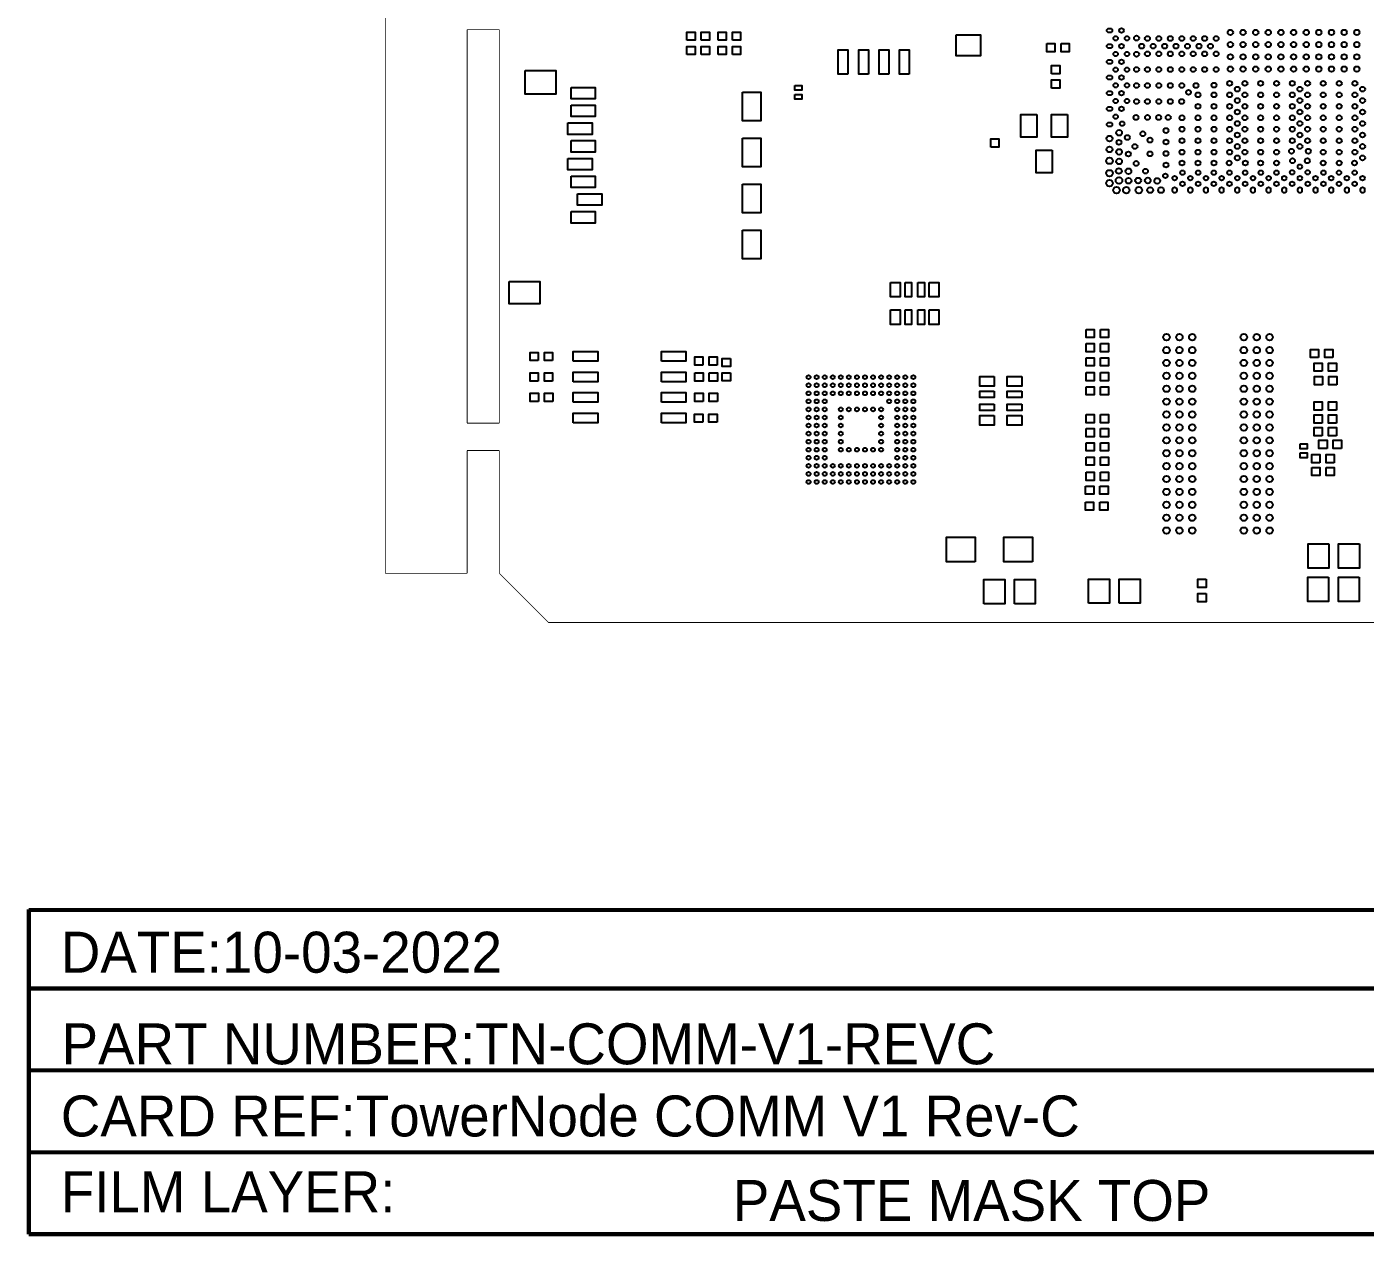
# Model space of a CAD drawing. Extents: x -29 to 115, y -38 to 102.
# Drawn here: x -29.3 to 53.7, y -38.1 to 37 of the extents above; entities that cross this region are included whole.
import ezdxf

# ---------------------------------------------------------------- set-up
doc = ezdxf.new("R2010")
doc.units = 0
for name, color, linetype in [('BG_OUTLINE', 254, 'CONTINUOUS'), ('DF_FILM_LABEL_OUTLINE', 85, 'CONTINUOUS'), ('PG_PASTEMASK_TOP', 85, 'CONTINUOUS'), ('PIN_PASTEMASK_TOP', 85, 'CONTINUOUS')]:
    doc.layers.add(name, color=color, linetype=linetype)

msp = doc.modelspace()

# ---------------------------------------------------------------- linework, layer by layer
at = {"layer": 'BG_OUTLINE', "const_width": 0.0508}
for points in [[(-7.079996, 98.552), (-7.079996, 3.048)], [(-1.999996, 36.7792), (-1.999996, 12.3698)], [(-1.999996, 36.7792), (0, 36.7792)], [(0, 36.7792), (0, 12.3698)], [(-1.999996, 12.3698), (0, 12.3698)], [(-1.999996, 10.668), (-1.999996, 3.048)], [(-1.999996, 10.668), (0, 10.668)], [(0, 10.668), (0, 3.048)], [(-7.079996, 3.048), (-1.999996, 3.048)], [(3.048, 0), (0, 3.048)], [(3.048, 0), (85.852, 0)], [(3.048, -0.000406), (85.851187, -0.000406)]]:
    msp.add_lwpolyline(points, dxfattribs=at)
at = {"layer": 'DF_FILM_LABEL_OUTLINE', "const_width": 0.254}
for points in [[(-29.197605, -17.795189), (-29.197605, -37.945263)], [(-29.197605, -17.828463), (114.439395, -17.828463)], [(-29.197605, -22.705263), (114.426695, -22.705263)], [(-29.197605, -27.785263), (114.401295, -27.785263)], [(-29.197605, -32.865263), (114.439395, -32.865263)], [(114.439395, -37.945263), (-29.197605, -37.945263)]]:
    msp.add_lwpolyline(points, dxfattribs=at)
at = {"layer": 'PIN_PASTEMASK_TOP'}
for points in [[(11.642344, 36.119206), (11.642344, 36.627206), (12.150344, 36.627206), (12.150344, 36.119206)], [(12.531344, 36.119206), (12.531344, 36.627206), (13.039344, 36.627206), (13.039344, 36.119206)], [(13.572642, 36.119206), (13.572642, 36.627206), (14.080642, 36.627206), (14.080642, 36.119206)], [(14.461642, 36.119206), (14.461642, 36.627206), (14.969642, 36.627206), (14.969642, 36.119206)], [(11.642344, 35.230206), (11.642344, 35.738206), (12.150344, 35.738206), (12.150344, 35.230206)], [(12.531344, 35.230206), (12.531344, 35.738206), (13.039344, 35.738206), (13.039344, 35.230206)], [(13.572642, 35.230206), (13.572642, 35.738206), (14.080642, 35.738206), (14.080642, 35.230206)], [(14.461642, 35.230206), (14.461642, 35.738206), (14.969642, 35.738206), (14.969642, 35.230206)], [(28.349499, 36.455477), (29.848099, 36.455477), (29.848099, 35.160077), (28.349499, 35.160077)], [(33.963458, 35.919461), (34.471458, 35.919461), (34.471458, 35.411461), (33.963458, 35.411461)], [(34.852458, 35.919461), (35.360458, 35.919461), (35.360458, 35.411461), (34.852458, 35.411461)], [(21.6265, 34.016099), (21.026501, 34.016099), (21.026501, 35.536111), (21.6265, 35.536111)], [(22.8965, 34.016099), (22.296501, 34.016099), (22.296501, 35.536111), (22.8965, 35.536111)], [(24.1665, 34.016099), (23.566501, 34.016099), (23.566501, 35.536111), (24.1665, 35.536111)], [(25.4365, 34.016099), (24.836501, 34.016099), (24.836501, 35.536111), (25.4365, 35.536111)], [(1.602207, 34.245982), (3.507207, 34.245982), (3.507207, 32.772782), (1.602207, 32.772782)], [(34.260942, 34.046363), (34.260942, 34.554363), (34.768942, 34.554363), (34.768942, 34.046363)], [(18.342889, 33.32259), (18.774689, 33.32259), (18.774689, 33.01779), (18.342889, 33.01779)], [(34.260942, 33.157363), (34.260942, 33.665363), (34.768942, 33.665363), (34.768942, 33.157363)], [(4.455414, 33.195006), (5.954014, 33.195006), (5.954014, 32.483806), (4.455414, 32.483806)], [(15.083206, 32.898385), (16.226206, 32.898385), (16.226206, 31.120385), (15.083206, 31.120385)], [(18.342889, 32.767803), (18.774689, 32.767803), (18.774689, 32.463003), (18.342889, 32.463003)], [(4.455414, 32.094983), (5.954014, 32.094983), (5.954014, 31.383783), (4.455414, 31.383783)], [(4.255414, 30.994985), (5.754014, 30.994985), (5.754014, 30.283785), (4.255414, 30.283785)], [(33.349286, 31.511646), (33.349286, 30.114646), (32.358686, 30.114646), (32.358686, 31.511646)], [(35.254286, 31.511646), (35.254286, 30.114646), (34.263686, 30.114646), (34.263686, 31.511646)], [(15.083206, 30.048403), (16.226206, 30.048403), (16.226206, 28.270403), (15.083206, 28.270403)], [(30.487391, 29.488994), (30.487391, 29.996994), (30.995391, 29.996994), (30.995391, 29.488994)], [(4.455414, 29.894987), (5.954014, 29.894987), (5.954014, 29.183787), (4.455414, 29.183787)], [(34.301786, 29.301846), (34.301786, 27.904846), (33.311186, 27.904846), (33.311186, 29.301846)], [(4.255414, 28.794989), (5.754014, 28.794989), (5.754014, 28.083789), (4.255414, 28.083789)], [(4.455414, 27.694992), (5.954014, 27.694992), (5.954014, 26.983792), (4.455414, 26.983792)], [(4.855413, 26.594994), (6.354013, 26.594994), (6.354013, 25.883794), (4.855413, 25.883794)], [(15.083206, 27.198396), (16.226206, 27.198396), (16.226206, 25.420396), (15.083206, 25.420396)], [(4.455414, 25.494996), (5.954014, 25.494996), (5.954014, 24.783796), (4.455414, 24.783796)], [(15.083206, 24.348389), (16.226206, 24.348389), (16.226206, 22.570389), (15.083206, 22.570389)], [(0.602209, 21.157895), (2.507209, 21.157895), (2.507209, 19.760895), (0.602209, 19.760895)], [(24.271148, 21.096262), (24.871147, 21.096262), (24.871147, 20.196264), (24.271148, 20.196264)], [(25.171146, 21.096262), (25.571145, 21.096262), (25.571145, 20.196264), (25.171146, 20.196264)], [(25.971144, 21.096262), (26.371144, 21.096262), (26.371144, 20.196264), (25.971144, 20.196264)], [(26.671143, 21.096262), (27.271142, 21.096262), (27.271142, 20.196264), (26.671143, 20.196264)], [(24.271148, 19.39624), (24.871147, 19.39624), (24.871147, 18.496242), (24.271148, 18.496242)], [(25.171146, 19.39624), (25.571145, 19.39624), (25.571145, 18.496242), (25.171146, 18.496242)], [(25.971144, 19.39624), (26.371144, 19.39624), (26.371144, 18.496242), (25.971144, 18.496242)], [(26.671143, 19.39624), (27.271142, 19.39624), (27.271142, 18.496242), (26.671143, 18.496242)], [(36.401908, 18.183403), (36.909908, 18.183403), (36.909908, 17.675403), (36.401908, 17.675403)], [(37.290908, 18.183403), (37.798908, 18.183403), (37.798908, 17.675403), (37.290908, 17.675403)], [(2.410968, 16.251326), (1.902968, 16.251326), (1.902968, 16.759326), (2.410968, 16.759326)], [(3.299968, 16.251326), (2.791968, 16.251326), (2.791968, 16.759326), (3.299968, 16.759326)], [(4.579823, 16.205327), (4.579823, 16.805326), (6.099835, 16.805326), (6.099835, 16.205327)], [(10.059822, 16.205327), (10.059822, 16.805326), (11.579835, 16.805326), (11.579835, 16.205327)], [(36.401908, 17.303293), (36.909908, 17.303293), (36.909908, 16.795293), (36.401908, 16.795293)], [(37.290908, 17.303293), (37.798908, 17.303293), (37.798908, 16.795293), (37.290908, 16.795293)], [(50.83109, 16.438194), (50.32309, 16.438194), (50.32309, 16.946194), (50.83109, 16.946194)], [(51.72009, 16.438194), (51.21209, 16.438194), (51.21209, 16.946194), (51.72009, 16.946194)], [(12.632944, 15.970707), (12.124944, 15.970707), (12.124944, 16.478707), (12.632944, 16.478707)], [(13.521944, 15.970707), (13.013944, 15.970707), (13.013944, 16.478707), (13.521944, 16.478707)], [(14.331798, 16.388182), (14.331798, 15.880182), (13.823798, 15.880182), (13.823798, 16.388182)], [(36.401908, 16.423208), (36.909908, 16.423208), (36.909908, 15.915208), (36.401908, 15.915208)], [(37.290908, 16.423208), (37.798908, 16.423208), (37.798908, 15.915208), (37.290908, 15.915208)], [(51.063093, 15.590901), (50.555093, 15.590901), (50.555093, 16.098901), (51.063093, 16.098901)], [(51.952093, 15.590901), (51.444093, 15.590901), (51.444093, 16.098901), (51.952093, 16.098901)], [(2.413, 14.981326), (1.905, 14.981326), (1.905, 15.489326), (2.413, 15.489326)], [(3.302, 14.981326), (2.794, 14.981326), (2.794, 15.489326), (3.302, 15.489326)], [(4.579823, 14.935327), (4.579823, 15.535326), (6.099835, 15.535326), (6.099835, 14.935327)], [(10.059822, 14.935327), (10.059822, 15.535326), (11.579835, 15.535326), (11.579835, 14.935327)], [(12.131243, 15.491562), (12.639243, 15.491562), (12.639243, 14.983562), (12.131243, 14.983562)], [(13.020243, 15.491562), (13.528243, 15.491562), (13.528243, 14.983562), (13.020243, 14.983562)], [(14.331798, 15.499182), (14.331798, 14.991182), (13.823798, 14.991182), (13.823798, 15.499182)], [(30.7094, 15.253183), (30.7094, 14.653184), (29.809402, 14.653184), (29.809402, 15.253183)], [(32.409422, 15.253183), (32.409422, 14.653184), (31.509424, 14.653184), (31.509424, 15.253183)], [(36.401908, 15.503703), (36.909908, 15.503703), (36.909908, 14.995703), (36.401908, 14.995703)], [(37.290908, 15.503703), (37.798908, 15.503703), (37.798908, 14.995703), (37.290908, 14.995703)], [(51.077012, 14.745792), (50.569012, 14.745792), (50.569012, 15.253792), (51.077012, 15.253792)], [(51.966012, 14.745792), (51.458012, 14.745792), (51.458012, 15.253792), (51.966012, 15.253792)], [(2.42824, 13.711225), (1.92024, 13.711225), (1.92024, 14.219225), (2.42824, 14.219225)], [(3.31724, 13.711225), (2.80924, 13.711225), (2.80924, 14.219225), (3.31724, 14.219225)], [(4.579823, 13.665327), (4.579823, 14.265326), (6.099835, 14.265326), (6.099835, 13.665327)], [(10.059822, 13.665327), (10.059822, 14.265326), (11.579835, 14.265326), (11.579835, 13.665327)], [(12.640564, 13.720877), (12.132564, 13.720877), (12.132564, 14.228877), (12.640564, 14.228877)], [(13.529564, 13.720877), (13.021564, 13.720877), (13.021564, 14.228877), (13.529564, 14.228877)], [(30.7094, 14.353184), (30.7094, 13.953185), (29.809402, 13.953185), (29.809402, 14.353184)], [(32.409422, 14.353184), (32.409422, 13.953185), (31.509424, 13.953185), (31.509424, 14.353184)], [(36.401908, 14.623593), (36.909908, 14.623593), (36.909908, 14.115593), (36.401908, 14.115593)], [(37.290908, 14.623593), (37.798908, 14.623593), (37.798908, 14.115593), (37.290908, 14.115593)], [(30.7094, 13.553186), (30.7094, 13.153187), (29.809402, 13.153187), (29.809402, 13.553186)], [(32.409422, 13.553186), (32.409422, 13.153187), (31.509424, 13.153187), (31.509424, 13.553186)], [(51.063195, 13.180593), (50.555195, 13.180593), (50.555195, 13.688593), (51.063195, 13.688593)], [(51.952195, 13.180593), (51.444195, 13.180593), (51.444195, 13.688593), (51.952195, 13.688593)], [(4.579823, 12.395327), (4.579823, 12.995326), (6.099835, 12.995326), (6.099835, 12.395327)], [(10.059822, 12.395327), (10.059822, 12.995326), (11.579835, 12.995326), (11.579835, 12.395327)], [(12.625222, 12.42761), (12.117222, 12.42761), (12.117222, 12.93561), (12.625222, 12.93561)], [(13.514222, 12.42761), (13.006222, 12.42761), (13.006222, 12.93561), (13.514222, 12.93561)], [(30.7094, 12.853187), (30.7094, 12.253189), (29.809402, 12.253189), (29.809402, 12.853187)], [(32.409422, 12.853187), (32.409422, 12.253189), (31.509424, 12.253189), (31.509424, 12.853187)], [(36.400994, 12.903505), (36.908994, 12.903505), (36.908994, 12.395505), (36.400994, 12.395505)], [(37.289994, 12.903505), (37.797994, 12.903505), (37.797994, 12.395505), (37.289994, 12.395505)], [(51.063195, 12.37709), (50.555195, 12.37709), (50.555195, 12.88509), (51.063195, 12.88509)], [(51.952195, 12.37709), (51.444195, 12.37709), (51.444195, 12.88509), (51.952195, 12.88509)], [(36.401908, 12.036704), (36.909908, 12.036704), (36.909908, 11.528704), (36.401908, 11.528704)], [(37.290908, 12.036704), (37.798908, 12.036704), (37.798908, 11.528704), (37.290908, 11.528704)], [(51.063195, 11.587505), (50.555195, 11.587505), (50.555195, 12.095505), (51.063195, 12.095505)], [(51.952195, 11.587505), (51.444195, 11.587505), (51.444195, 12.095505), (51.952195, 12.095505)], [(36.401908, 11.150092), (36.909908, 11.150092), (36.909908, 10.642092), (36.401908, 10.642092)], [(37.290908, 11.150092), (37.798908, 11.150092), (37.798908, 10.642092), (37.290908, 10.642092)], [(49.689309, 11.079505), (50.121109, 11.079505), (50.121109, 10.774705), (49.689309, 10.774705)], [(51.361111, 10.796295), (50.853111, 10.796295), (50.853111, 11.304295), (51.361111, 11.304295)], [(52.250111, 10.796295), (51.742111, 10.796295), (51.742111, 11.304295), (52.250111, 11.304295)], [(36.401908, 10.263607), (36.909908, 10.263607), (36.909908, 9.755607), (36.401908, 9.755607)], [(37.290908, 10.263607), (37.798908, 10.263607), (37.798908, 9.755607), (37.290908, 9.755607)], [(49.689309, 10.524719), (50.121109, 10.524719), (50.121109, 10.219919), (49.689309, 10.219919)], [(50.91999, 9.908642), (50.41199, 9.908642), (50.41199, 10.416642), (50.91999, 10.416642)], [(51.80899, 9.908642), (51.30099, 9.908642), (51.30099, 10.416642), (51.80899, 10.416642)], [(36.401908, 9.321292), (36.909908, 9.321292), (36.909908, 8.813292), (36.401908, 8.813292)], [(37.290908, 9.321292), (37.798908, 9.321292), (37.798908, 8.813292), (37.290908, 8.813292)], [(50.407113, 9.618878), (50.915113, 9.618878), (50.915113, 9.110878), (50.407113, 9.110878)], [(51.296113, 9.618878), (51.804113, 9.618878), (51.804113, 9.110878), (51.296113, 9.110878)], [(36.376966, 8.461451), (36.884966, 8.461451), (36.884966, 7.953451), (36.376966, 7.953451)], [(37.265966, 8.461451), (37.773966, 8.461451), (37.773966, 7.953451), (37.265966, 7.953451)], [(36.367491, 7.474306), (36.875491, 7.474306), (36.875491, 6.966306), (36.367491, 6.966306)], [(37.256491, 7.474306), (37.764491, 7.474306), (37.764491, 6.966306), (37.256491, 6.966306)], [(29.522115, 3.773221), (27.744115, 3.773221), (27.744115, 5.297221), (29.522115, 5.297221)], [(33.078115, 3.773221), (31.300115, 3.773221), (31.300115, 5.297221), (33.078115, 5.297221)], [(51.471398, 4.87619), (51.471398, 3.37759), (50.175998, 3.37759), (50.175998, 4.87619)], [(53.37142, 4.87619), (53.37142, 3.37759), (52.07602, 3.37759), (52.07602, 4.87619)], [(30.061179, 1.164692), (30.061179, 2.663292), (31.356579, 2.663292), (31.356579, 1.164692)], [(31.961201, 1.164692), (31.961201, 2.663292), (33.256601, 2.663292), (33.256601, 1.164692)], [(36.563478, 1.190803), (36.563478, 2.689403), (37.858878, 2.689403), (37.858878, 1.190803)], [(38.463499, 1.190803), (38.463499, 2.689403), (39.758899, 2.689403), (39.758899, 1.190803)], [(43.856656, 2.689962), (43.856656, 2.181962), (43.348656, 2.181962), (43.348656, 2.689962)], [(51.455396, 2.805608), (51.455396, 1.307008), (50.159996, 1.307008), (50.159996, 2.805608)], [(53.355418, 2.805608), (53.355418, 1.307008), (52.060018, 1.307008), (52.060018, 2.805608)], [(43.856656, 1.800962), (43.856656, 1.292962), (43.348656, 1.292962), (43.348656, 1.800962)]]:
    msp.add_lwpolyline(points, close=True, dxfattribs=at)
for points in [[(37.815749, 36.854079), (37.904649, 36.854079, -1), (37.904649, 36.600079), (37.815749, 36.600079, -1)], [(37.815749, 35.882301), (37.904649, 35.882301, -1), (37.904649, 35.628301), (37.815749, 35.628301, -1)], [(37.815749, 34.910497), (37.904649, 34.910497, -1), (37.904649, 34.656497), (37.815749, 34.656497, -1)], [(37.815749, 33.938693), (37.904649, 33.938693, -1), (37.904649, 33.684693), (37.815749, 33.684693, -1)], [(37.815749, 32.966889), (37.904649, 32.966889, -1), (37.904649, 32.712889), (37.815749, 32.712889, -1)], [(37.815749, 31.995085), (37.904649, 31.995085, -1), (37.904649, 31.741085), (37.815749, 31.741085, -1)], [(37.815749, 31.023281), (37.904649, 31.023281, -1), (37.904649, 30.769281), (37.815749, 30.769281, -1)], [(41.772789, 26.784046), (41.772789, 26.872946, -1), (42.026789, 26.872946), (42.026789, 26.784046, -1)], [(42.744593, 26.784046), (42.744593, 26.872946, -1), (42.998593, 26.872946), (42.998593, 26.784046, -1)], [(43.716397, 26.784046), (43.716397, 26.872946, -1), (43.970397, 26.872946), (43.970397, 26.784046, -1)], [(44.688201, 26.784046), (44.688201, 26.872946, -1), (44.942201, 26.872946), (44.942201, 26.784046, -1)], [(45.660005, 26.784046), (45.660005, 26.872946, -1), (45.914005, 26.872946), (45.914005, 26.784046, -1)], [(46.631784, 26.784046), (46.631784, 26.872946, -1), (46.885784, 26.872946), (46.885784, 26.784046, -1)], [(47.603588, 26.784046), (47.603588, 26.872946, -1), (47.857588, 26.872946), (47.857588, 26.784046, -1)], [(48.575392, 26.784046), (48.575392, 26.872946, -1), (48.829392, 26.872946), (48.829392, 26.784046, -1)], [(49.547196, 26.784046), (49.547196, 26.872946, -1), (49.801196, 26.872946), (49.801196, 26.784046, -1)], [(50.519, 26.784046), (50.519, 26.872946, -1), (50.773, 26.872946), (50.773, 26.784046, -1)], [(51.490804, 26.784046), (51.490804, 26.872946, -1), (51.744804, 26.872946), (51.744804, 26.784046, -1)], [(52.462608, 26.784046), (52.462608, 26.872946, -1), (52.716608, 26.872946), (52.716608, 26.784046, -1)], [(53.434386, 26.784046), (53.434386, 26.872946, -1), (53.688386, 26.872946), (53.688386, 26.784046, -1)]]:
    msp.add_lwpolyline(points, format="xyb", close=True, dxfattribs=at)
for centre, radius in [((38.603606, 36.727079), 0.1397), ((45.360285, 36.60968), 0.1651), ((46.144586, 36.60968), 0.1651), ((46.928989, 36.60968), 0.1651), ((47.71329, 36.60968), 0.1651), ((48.497693, 36.60968), 0.1651), ((49.281994, 36.60968), 0.1651), ((50.066397, 36.60968), 0.1651), ((50.850698, 36.60968), 0.1651), ((51.635101, 36.60968), 0.1651), ((52.419402, 36.60968), 0.1651), ((53.203805, 36.60968), 0.1651), ((38.245186, 36.241203), 0.1397), ((38.603606, 35.755301), 0.1397), ((38.944194, 36.241203), 0.1397), ((39.537589, 36.256392), 0.1524), ((39.855292, 35.755301), 0.1524), ((40.210892, 36.230281), 0.1524), ((40.566492, 35.755301), 0.1524), ((40.922092, 36.230281), 0.1524), ((41.277692, 35.755301), 0.1524), ((41.633292, 36.230281), 0.1524), ((41.988892, 35.755301), 0.1524), ((42.344492, 36.230281), 0.1524), ((42.700092, 35.755301), 0.1524), ((43.055692, 36.230281), 0.1524), ((43.411292, 35.755301), 0.1524), ((43.766892, 36.230281), 0.1524), ((44.122492, 35.755301), 0.1524), ((44.478092, 36.230281), 0.1524), ((45.360285, 35.85149), 0.1651), ((46.144586, 35.85149), 0.1651), ((46.928989, 35.85149), 0.1651), ((47.71329, 35.85149), 0.1651), ((48.497693, 35.85149), 0.1651), ((49.281994, 35.85149), 0.1651), ((50.066397, 35.85149), 0.1651), ((50.850698, 35.85149), 0.1651), ((51.635101, 35.85149), 0.1651), ((52.419402, 35.85149), 0.1651), ((53.203805, 35.85149), 0.1651), ((38.245186, 35.269399), 0.1397), ((38.603606, 34.783497), 0.1397), ((38.944194, 35.269399), 0.1397), ((39.537589, 35.254082), 0.1524), ((40.210892, 35.280295), 0.1524), ((40.922092, 35.280295), 0.1524), ((41.633292, 35.280295), 0.1524), ((42.344492, 35.280295), 0.1524), ((43.055692, 35.280295), 0.1524), ((43.766892, 35.280295), 0.1524), ((44.478092, 35.280295), 0.1524), ((45.360285, 35.093402), 0.1651), ((46.144586, 35.093402), 0.1651), ((46.928989, 35.093402), 0.1651), ((47.71329, 35.093402), 0.1651), ((48.497693, 35.093402), 0.1651), ((49.281994, 35.093402), 0.1651), ((50.066397, 35.093402), 0.1651), ((50.850698, 35.093402), 0.1651), ((51.635101, 35.093402), 0.1651), ((52.419402, 35.093402), 0.1651), ((53.203805, 35.093402), 0.1651), ((38.245186, 34.297595), 0.1397), ((38.944194, 34.297595), 0.1397), ((39.537589, 34.306993), 0.1524), ((40.210892, 34.306993), 0.1524), ((40.922092, 34.306993), 0.1524), ((41.633292, 34.306993), 0.1524), ((42.344492, 34.306993), 0.1524), ((43.055692, 34.306993), 0.1524), ((43.766892, 34.306993), 0.1524), ((44.478092, 34.306993), 0.1524), ((45.360285, 34.335187), 0.1651), ((46.144586, 34.335187), 0.1651), ((46.928989, 34.335187), 0.1651), ((47.71329, 34.335187), 0.1651), ((48.497693, 34.335187), 0.1651), ((49.281994, 34.335187), 0.1651), ((50.066397, 34.335187), 0.1651), ((50.850698, 34.335187), 0.1651), ((51.635101, 34.335187), 0.1651), ((52.419402, 34.335187), 0.1651), ((53.203805, 34.335187), 0.1651), ((38.245186, 33.325791), 0.1397), ((38.603606, 33.811693), 0.1397), ((38.944194, 33.325791), 0.1397), ((39.537589, 33.316393), 0.1524), ((40.210892, 33.316393), 0.1524), ((40.922092, 33.316393), 0.1524), ((41.633292, 33.316393), 0.1524), ((42.344492, 33.316393), 0.1524), ((43.228184, 33.316393), 0.1524), ((44.338697, 33.337703), 0.1524), ((45.312, 33.44639), 0.1524), ((45.787005, 33.09079), 0.1524), ((46.261985, 33.44639), 0.1524), ((47.235288, 33.44639), 0.1524), ((48.225888, 33.44639), 0.1524), ((49.19919, 33.44639), 0.1524), ((49.674196, 33.09079), 0.1524), ((50.149201, 33.44639), 0.1524), ((51.122504, 33.44639), 0.1524), ((52.113104, 33.44639), 0.1524), ((53.086406, 33.44639), 0.1524), ((53.561386, 33.09079), 0.1524), ((38.245186, 32.353987), 0.1397), ((38.603606, 32.839889), 0.1397), ((38.944194, 32.353987), 0.1397), ((39.537107, 32.325793), 0.1524), ((40.210892, 32.325793), 0.1524), ((40.922092, 32.325793), 0.1524), ((41.633292, 32.325793), 0.1524), ((42.334586, 32.325793), 0.1524), ((42.7593, 32.891882), 0.1524), ((43.348097, 32.73519), 0.1524), ((44.338697, 32.73519), 0.1524), ((45.312, 32.73519), 0.1524), ((45.787005, 32.37959), 0.1524), ((46.261985, 32.73519), 0.1524), ((47.235288, 32.73519), 0.1524), ((48.225888, 32.73519), 0.1524), ((49.19919, 32.73519), 0.1524), ((49.674196, 32.37959), 0.1524), ((50.149201, 32.73519), 0.1524), ((51.122504, 32.73519), 0.1524), ((52.113104, 32.73519), 0.1524), ((53.086406, 32.73519), 0.1524), ((53.561386, 32.37959), 0.1524), ((38.603606, 31.868085), 0.1397), ((43.348097, 32.02399), 0.1524), ((44.338697, 32.02399), 0.1524), ((45.312, 32.02399), 0.1524), ((45.787005, 31.66839), 0.1524), ((46.261985, 32.02399), 0.1524), ((47.235288, 32.02399), 0.1524), ((48.225888, 32.02399), 0.1524), ((49.19919, 32.02399), 0.1524), ((49.674196, 31.66839), 0.1524), ((50.149201, 32.02399), 0.1524), ((51.122504, 32.02399), 0.1524), ((52.113104, 32.02399), 0.1524), ((53.086406, 32.02399), 0.1524), ((53.561386, 31.66839), 0.1524), ((38.245186, 31.382183), 0.1397), ((38.645998, 30.94449), 0.1397), ((39.505788, 31.335193), 0.1524), ((40.216988, 31.335193), 0.1524), ((40.910408, 31.335193), 0.1524), ((41.503803, 31.335193), 0.1524), ((42.357497, 31.31279), 0.1524), ((42.357497, 30.60159), 0.1524), ((43.348097, 31.31279), 0.1524), ((43.348097, 30.60159), 0.1524), ((44.338697, 31.31279), 0.1524), ((44.338697, 30.60159), 0.1524), ((45.312, 31.31279), 0.1524), ((45.312, 30.60159), 0.1524), ((45.787005, 30.95719), 0.1524), ((46.261985, 31.31279), 0.1524), ((46.261985, 30.60159), 0.1524), ((47.235288, 31.31279), 0.1524), ((47.235288, 30.60159), 0.1524), ((48.225888, 31.31279), 0.1524), ((48.225888, 30.60159), 0.1524), ((49.19919, 31.31279), 0.1524), ((49.19919, 30.60159), 0.1524), ((49.674196, 30.95719), 0.1524), ((50.149201, 31.31279), 0.1524), ((50.149201, 30.60159), 0.1524), ((51.122504, 31.31279), 0.1524), ((51.122504, 30.60159), 0.1524), ((52.113104, 31.31279), 0.1524), ((52.113104, 30.60159), 0.1524), ((53.086406, 31.31279), 0.1524), ((53.086406, 30.60159), 0.1524), ((53.561386, 30.95719), 0.1524), ((37.860199, 30.021987), 0.1778), ((38.449885, 30.384191), 0.1778), ((38.444602, 29.790898), 0.1524), ((38.965099, 30.089297), 0.1524), ((39.9272, 30.322495), 0.1524), ((40.372487, 29.930293), 0.1524), ((41.366897, 30.518303), 0.1524), ((41.366897, 29.807103), 0.1524), ((42.357497, 29.89039), 0.1524), ((43.348097, 29.89039), 0.1524), ((44.338697, 29.89039), 0.1524), ((45.312, 29.89039), 0.1524), ((45.787005, 30.24599), 0.1524), ((46.261985, 29.89039), 0.1524), ((47.235288, 29.89039), 0.1524), ((48.225888, 29.89039), 0.1524), ((49.19919, 29.89039), 0.1524), ((49.674196, 30.24599), 0.1524), ((50.149201, 29.89039), 0.1524), ((51.122504, 29.89039), 0.1524), ((52.113104, 29.89039), 0.1524), ((53.086406, 29.89039), 0.1524), ((53.561386, 30.24599), 0.1524), ((37.860199, 29.348887), 0.1778), ((38.453492, 29.197503), 0.1778), ((39.031291, 29.062604), 0.1524), ((39.435684, 29.529684), 0.1524), ((40.372487, 29.077387), 0.1524), ((41.366897, 29.095903), 0.1524), ((42.357497, 29.17919), 0.1524), ((43.348097, 29.17919), 0.1524), ((44.338697, 29.17919), 0.1524), ((45.312, 29.17919), 0.1524), ((45.787005, 29.53479), 0.1524), ((46.261985, 29.17919), 0.1524), ((47.235288, 29.17919), 0.1524), ((48.225888, 29.17919), 0.1524), ((49.149203, 29.238194), 0.1524), ((49.674196, 29.53479), 0.1524), ((50.199188, 29.238194), 0.1524), ((51.122504, 29.17919), 0.1524), ((52.113104, 29.17919), 0.1524), ((53.086406, 29.17919), 0.1524), ((53.561386, 29.53479), 0.1524), ((37.860199, 28.650387), 0.2032), ((38.451688, 28.604185), 0.1778), ((39.511402, 28.479699), 0.1524), ((41.366897, 28.384703), 0.1524), ((42.357497, 28.505379), 0.1524), ((43.348097, 28.505887), 0.1524), ((44.338697, 28.505887), 0.1524), ((45.285787, 28.505887), 0.1524), ((45.787005, 28.82359), 0.1524), ((46.288096, 28.505887), 0.1524), ((47.235288, 28.505887), 0.1524), ((48.225888, 28.505887), 0.1524), ((49.211408, 28.647898), 0.1524), ((49.674196, 28.276499), 0.1397), ((50.136984, 28.647898), 0.1524), ((51.122504, 28.505887), 0.1524), ((52.113104, 28.505887), 0.1524), ((53.060295, 28.505887), 0.1524), ((53.561386, 28.82359), 0.1524), ((37.860199, 27.869286), 0.2032), ((37.860199, 27.259686), 0.2032), ((38.449199, 27.417497), 0.2032), ((38.436499, 28.01079), 0.1778), ((39.029792, 27.99809), 0.1778), ((39.042492, 27.404797), 0.1778), ((39.635887, 27.419986), 0.1778), ((40.094306, 27.999588), 0.1524), ((40.229206, 27.421789), 0.1778), ((40.821991, 27.396084), 0.1778), ((41.323387, 27.713584), 0.1397), ((41.899789, 27.571903), 0.1397), ((42.385691, 27.912492), 0.1397), ((42.871593, 27.571903), 0.1397), ((43.357495, 27.912492), 0.1397), ((43.843397, 27.571903), 0.1397), ((44.329299, 27.912492), 0.1397), ((44.815201, 27.571903), 0.1397), ((45.301103, 27.912492), 0.1397), ((45.787005, 27.571903), 0.1397), ((46.272907, 27.912492), 0.1397), ((46.758784, 27.571903), 0.1397), ((47.244686, 27.912492), 0.1397), ((47.730588, 27.571903), 0.1397), ((48.21649, 27.912492), 0.1397), ((48.702392, 27.571903), 0.1397), ((49.19439, 27.9273), 0.1397), ((49.674196, 27.571903), 0.1397), ((50.154002, 27.9273), 0.1397), ((50.646, 27.571903), 0.1397), ((51.131902, 27.912492), 0.1397), ((51.617804, 27.571903), 0.1397), ((52.103706, 27.912492), 0.1397), ((52.589608, 27.571903), 0.1397), ((53.075484, 27.912492), 0.1397), ((53.561386, 27.571903), 0.1397), ((38.291389, 26.828496), 0.2032), ((38.900989, 26.828496), 0.2032), ((39.68209, 26.828496), 0.2032), ((40.38059, 26.828496), 0.1778), ((41.05369, 26.828496), 0.1778), ((42.385691, 27.213484), 0.1397), ((43.357495, 27.213484), 0.1397), ((44.329299, 27.213484), 0.1397), ((45.301103, 27.213484), 0.1397), ((46.272907, 27.213484), 0.1397), ((47.244686, 27.213484), 0.1397), ((48.21649, 27.213484), 0.1397), ((49.188294, 27.213484), 0.1397), ((50.160098, 27.213484), 0.1397), ((51.131902, 27.213484), 0.1397), ((52.103706, 27.213484), 0.1397), ((53.075484, 27.213484), 0.1397), ((41.393897, 17.702479), 0.2), ((42.193896, 17.702479), 0.2), ((42.993894, 17.702479), 0.2), ((46.193888, 17.702479), 0.2), ((46.993886, 17.702479), 0.2), ((47.793885, 17.702479), 0.2), ((41.393897, 16.902481), 0.2), ((42.193896, 16.902481), 0.2), ((42.993894, 16.902481), 0.2), ((46.193888, 16.902481), 0.2), ((46.993886, 16.902481), 0.2), ((47.793885, 16.902481), 0.2), ((41.393897, 16.102482), 0.2), ((42.193896, 16.102482), 0.2), ((42.993894, 16.102482), 0.2), ((46.193888, 16.102482), 0.2), ((46.993886, 16.102482), 0.2), ((47.793885, 16.102482), 0.2), ((19.187592, 15.220696), 0.120002), ((19.687388, 15.220696), 0.120002), ((20.18759, 15.220696), 0.120002), ((20.687386, 15.220696), 0.120002), ((21.187588, 15.220696), 0.120002), ((21.687409, 15.220696), 0.120002), ((22.187586, 15.220696), 0.120002), ((22.687407, 15.220696), 0.120002), ((23.187584, 15.220696), 0.120002), ((23.687405, 15.220696), 0.120002), ((24.187607, 15.220696), 0.120002), ((24.687403, 15.220696), 0.120002), ((25.187605, 15.220696), 0.120002), ((25.687401, 15.220696), 0.120002), ((41.393897, 15.302484), 0.2), ((42.193896, 15.302484), 0.2), ((42.993894, 15.302484), 0.2), ((46.193888, 15.302484), 0.2), ((46.993886, 15.302484), 0.2), ((47.793885, 15.302484), 0.2), ((19.187592, 14.7209), 0.120002), ((19.187592, 14.220698), 0.120002), ((19.687388, 14.7209), 0.120002), ((19.687388, 14.220698), 0.120002), ((20.18759, 14.7209), 0.120002), ((20.18759, 14.220698), 0.120002), ((20.687386, 14.7209), 0.120002), ((20.687386, 14.220698), 0.120002), ((21.187588, 14.7209), 0.120002), ((21.187588, 14.220698), 0.120002), ((21.687409, 14.7209), 0.120002), ((21.687409, 14.220698), 0.120002), ((22.187586, 14.7209), 0.120002), ((22.187586, 14.220698), 0.120002), ((22.687407, 14.7209), 0.120002), ((22.687407, 14.220698), 0.120002), ((23.187584, 14.7209), 0.120002), ((23.187584, 14.220698), 0.120002), ((23.687405, 14.7209), 0.120002), ((23.687405, 14.220698), 0.120002), ((24.187607, 14.7209), 0.120002), ((24.187607, 14.220698), 0.120002), ((24.687403, 14.7209), 0.120002), ((24.687403, 14.220698), 0.120002), ((25.187605, 14.7209), 0.120002), ((25.187605, 14.220698), 0.120002), ((25.687401, 14.7209), 0.120002), ((25.687401, 14.220698), 0.120002), ((41.393897, 14.502486), 0.2), ((42.193896, 14.502486), 0.2), ((42.993894, 14.502486), 0.2), ((46.193888, 14.502486), 0.2), ((46.993886, 14.502486), 0.2), ((47.793885, 14.502486), 0.2), ((19.187592, 13.720902), 0.120002), ((19.187592, 13.2207), 0.120002), ((19.687388, 13.720902), 0.120002), ((19.687388, 13.2207), 0.120002), ((20.18759, 13.720902), 0.120002), ((20.18759, 13.2207), 0.120002), ((21.187588, 13.2207), 0.120002), ((21.687409, 13.2207), 0.120002), ((22.187586, 13.2207), 0.120002), ((22.687407, 13.2207), 0.120002), ((23.187584, 13.2207), 0.120002), ((23.687405, 13.2207), 0.120002), ((24.187607, 13.720902), 0.120002), ((24.687403, 13.720902), 0.120002), ((24.687403, 13.2207), 0.120002), ((25.187605, 13.720902), 0.120002), ((25.187605, 13.2207), 0.120002), ((25.687401, 13.720902), 0.120002), ((25.687401, 13.2207), 0.120002), ((41.393897, 13.702487), 0.2), ((42.193896, 13.702487), 0.2), ((42.993894, 13.702487), 0.2), ((46.193888, 13.702487), 0.2), ((46.993886, 13.702487), 0.2), ((47.793885, 13.702487), 0.2), ((19.187592, 12.720879), 0.120002), ((19.687388, 12.720879), 0.120002), ((20.18759, 12.720879), 0.120002), ((21.187588, 12.720879), 0.120002), ((23.687405, 12.720879), 0.120002), ((24.687403, 12.720879), 0.120002), ((25.187605, 12.720879), 0.120002), ((25.687401, 12.720879), 0.120002), ((41.393897, 12.902489), 0.2), ((42.193896, 12.902489), 0.2), ((42.993894, 12.902489), 0.2), ((46.193888, 12.902489), 0.2), ((46.993886, 12.902489), 0.2), ((47.793885, 12.902489), 0.2), ((19.187592, 12.220702), 0.120002), ((19.187592, 11.720881), 0.120002), ((19.687388, 12.220702), 0.120002), ((19.687388, 11.720881), 0.120002), ((20.18759, 12.220702), 0.120002), ((20.18759, 11.720881), 0.120002), ((21.187588, 12.220702), 0.120002), ((21.187588, 11.720881), 0.120002), ((23.687405, 12.220702), 0.120002), ((23.687405, 11.720881), 0.120002), ((24.687403, 12.220702), 0.120002), ((24.687403, 11.720881), 0.120002), ((25.187605, 12.220702), 0.120002), ((25.187605, 11.720881), 0.120002), ((25.687401, 12.220702), 0.120002), ((25.687401, 11.720881), 0.120002), ((41.393897, 12.10249), 0.2), ((42.193896, 12.10249), 0.2), ((42.993894, 12.10249), 0.2), ((46.193888, 12.10249), 0.2), ((46.993886, 12.10249), 0.2), ((47.793885, 12.10249), 0.2), ((19.187592, 11.220704), 0.120002), ((19.187592, 10.720883), 0.120002), ((19.687388, 11.220704), 0.120002), ((19.687388, 10.720883), 0.120002), ((20.18759, 11.220704), 0.120002), ((20.18759, 10.720883), 0.120002), ((21.187588, 11.220704), 0.120002), ((21.187588, 10.720883), 0.120002), ((21.687409, 10.720883), 0.120002), ((22.187586, 10.720883), 0.120002), ((22.687407, 10.720883), 0.120002), ((23.187584, 10.720883), 0.120002), ((23.687405, 11.220704), 0.120002), ((23.687405, 10.720883), 0.120002), ((24.687403, 11.220704), 0.120002), ((24.687403, 10.720883), 0.120002), ((25.187605, 11.220704), 0.120002), ((25.187605, 10.720883), 0.120002), ((25.687401, 11.220704), 0.120002), ((25.687401, 10.720883), 0.120002), ((41.393897, 11.302492), 0.2), ((42.193896, 11.302492), 0.2), ((42.993894, 11.302492), 0.2), ((46.193888, 11.302492), 0.2), ((46.993886, 11.302492), 0.2), ((47.793885, 11.302492), 0.2), ((19.187592, 10.220681), 0.120002), ((19.687388, 10.220681), 0.120002), ((20.18759, 10.220681), 0.120002), ((24.687403, 10.220681), 0.120002), ((25.187605, 10.220681), 0.120002), ((25.687401, 10.220681), 0.120002), ((41.393897, 10.502494), 0.2), ((42.193896, 10.502494), 0.2), ((42.993894, 10.502494), 0.2), ((46.193888, 10.502494), 0.2), ((46.993886, 10.502494), 0.2), ((47.793885, 10.502494), 0.2), ((19.187592, 9.720885), 0.120002), ((19.187592, 9.220683), 0.120002), ((19.687388, 9.720885), 0.120002), ((19.687388, 9.220683), 0.120002), ((20.18759, 9.720885), 0.120002), ((20.18759, 9.220683), 0.120002), ((20.687386, 9.720885), 0.120002), ((20.687386, 9.220683), 0.120002), ((21.187588, 9.720885), 0.120002), ((21.187588, 9.220683), 0.120002), ((21.687409, 9.720885), 0.120002), ((21.687409, 9.220683), 0.120002), ((22.187586, 9.720885), 0.120002), ((22.187586, 9.220683), 0.120002), ((22.687407, 9.720885), 0.120002), ((22.687407, 9.220683), 0.120002), ((23.187584, 9.720885), 0.120002), ((23.187584, 9.220683), 0.120002), ((23.687405, 9.720885), 0.120002), ((23.687405, 9.220683), 0.120002), ((24.187607, 9.720885), 0.120002), ((24.187607, 9.220683), 0.120002), ((24.687403, 9.720885), 0.120002), ((24.687403, 9.220683), 0.120002), ((25.187605, 9.720885), 0.120002), ((25.187605, 9.220683), 0.120002), ((25.687401, 9.720885), 0.120002), ((25.687401, 9.220683), 0.120002), ((41.393897, 9.702495), 0.2), ((42.193896, 9.702495), 0.2), ((42.993894, 9.702495), 0.2), ((46.193888, 9.702495), 0.2), ((46.993886, 9.702495), 0.2), ((47.793885, 9.702495), 0.2), ((19.187592, 8.720887), 0.120002), ((19.687388, 8.720887), 0.120002), ((20.18759, 8.720887), 0.120002), ((20.687386, 8.720887), 0.120002), ((21.187588, 8.720887), 0.120002), ((21.687409, 8.720887), 0.120002), ((22.187586, 8.720887), 0.120002), ((22.687407, 8.720887), 0.120002), ((23.187584, 8.720887), 0.120002), ((23.687405, 8.720887), 0.120002), ((24.187607, 8.720887), 0.120002), ((24.687403, 8.720887), 0.120002), ((25.187605, 8.720887), 0.120002), ((25.687401, 8.720887), 0.120002), ((41.393897, 8.902497), 0.2), ((42.193896, 8.902497), 0.2), ((42.993894, 8.902497), 0.2), ((46.193888, 8.902497), 0.2), ((46.993886, 8.902497), 0.2), ((47.793885, 8.902497), 0.2), ((41.393897, 8.102498), 0.2), ((41.393897, 7.3025), 0.2), ((42.193896, 8.102498), 0.2), ((42.193896, 7.3025), 0.2), ((42.993894, 8.102498), 0.2), ((42.993894, 7.3025), 0.2), ((46.193888, 8.102498), 0.2), ((46.193888, 7.3025), 0.2), ((46.993886, 8.102498), 0.2), ((46.993886, 7.3025), 0.2), ((47.793885, 8.102498), 0.2), ((47.793885, 7.3025), 0.2), ((41.393897, 6.502502), 0.2), ((42.193896, 6.502502), 0.2), ((42.993894, 6.502502), 0.2), ((46.193888, 6.502502), 0.2), ((46.993886, 6.502502), 0.2), ((47.793885, 6.502502), 0.2), ((41.393897, 5.702503), 0.2), ((42.193896, 5.702503), 0.2), ((42.993894, 5.702503), 0.2), ((46.193888, 5.702503), 0.2), ((46.993886, 5.702503), 0.2), ((47.793885, 5.702503), 0.2)]:
    msp.add_circle(centre, radius, dxfattribs=at)

# ---------------------------------------------------------------- texts
at = {"layer": 'DF_FILM_LABEL_OUTLINE'}
for s, p in [('DATE:10-03-2022', (-27.212442, -21.72208)), ('PART NUMBER:TN-COMM-V1-REVC', (-27.164284, -27.40721)), ('CARD REF:TowerNode COMM V1 Rev-C', (-27.212442, -31.88208)), ('FILM LAYER:', (-27.212442, -36.58108))]:
    msp.add_text(s, height=2.54, dxfattribs=at).set_placement(p)
at = {"layer": 'PG_PASTEMASK_TOP'}
msp.add_text('PASTE MASK TOP', height=2.54, dxfattribs=at).set_placement((14.486433, -37.123878))

doc.saveas('drawing.dxf')
